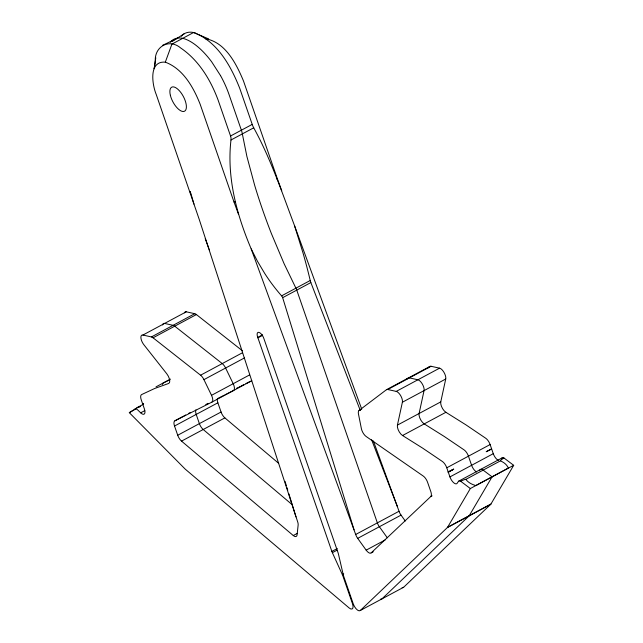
<?xml version="1.0" encoding="UTF-8"?>
<svg xmlns="http://www.w3.org/2000/svg" width="643" height="643" viewBox="0 0 643 643"><rect width="100%" height="100%" fill="white"/><g stroke="black" fill="none" stroke-linecap="round" stroke-linejoin="round"><path stroke-width="0.96" d="M155.437 62.524C153.412 47.333 168.651 37.76 180.707 48C198.791 60.249 210.623 79.917 218.106 100.067L230.548 136.003A10.103 9.123 26.9 0 1 230.974 139.997C226.649 177.388 236.68 214.714 251.18 248.889L355.683 534.486A6.816 2.934 61.8 0 0 357.693 538.36L366.164 550.143A6.816 2.934 61.8 0 0 371.196 552.867L373.229 551.782M155.791 57.782L154.159 68.745L155.333 61.238M453.677 469.165L447.97 472.01L448.316 472.259L453.677 469.165L448.251 472.075L446.772 467.791A6.816 2.934 61.8 0 0 442.464 461.537L422.564 448.075L402.55 435.52A6.816 2.934 61.8 0 1 397.422 425.111L402.381 402.245A6.816 2.934 61.8 0 0 400.742 395.791A6.816 2.934 61.8 0 0 396.225 391.402L387.713 389.505A6.816 2.934 61.8 0 0 386.443 389.722L359.059 410.459A6.816 2.934 61.8 0 0 358.472 414.02L361.39 428.672A6.816 2.934 61.8 0 0 366.148 436.493L423.263 476.061A6.816 2.934 61.8 0 1 427.603 482.338L430.794 491.549A6.816 2.934 61.8 0 1 430.746 496.565L371.196 552.867M498.59 460.476A6.816 2.934 61.8 0 1 493.277 453.677L491.67 449.023L486.18 451.74L491.606 448.838L490.119 444.562A6.816 2.934 61.8 0 0 485.811 438.309L465.91 424.838L445.896 412.292A6.816 2.934 61.8 0 1 440.768 401.883L445.728 379.008A6.816 2.934 61.8 0 0 444.088 372.554A6.816 2.934 61.8 0 0 439.571 368.166L431.059 366.277A6.816 2.934 61.8 0 0 429.797 366.494L386.443 389.722M183.006 416.447L174.88 420.803A6.816 2.934 61.8 0 0 174.526 426.028L177.717 435.247A6.816 2.934 61.8 0 0 181.535 441.122L293.272 535.531A6.816 2.934 61.8 0 0 297.106 534.783L298.135 525.106A6.816 2.934 61.8 0 0 297.58 521.561L199.234 219.424L156.249 94.521C152.11 84.514 148.509 60.715 165.315 62.162L171.914 44.126L193.591 32.512C217.342 41.353 230.95 66.052 239.775 88.445L252.225 124.388A10.103 2.966 76.7 0 0 253.72 127.804C270.791 158.877 282.06 192.603 294.526 225.653L361.543 408.635M190.071 192.201L190.376 191.606L190.593 192.394M277.045 179.333L277.342 178.738L243.52 81.058C236.383 63.89 225.404 42.004 205.278 38.709M138.687 406.77L129.315 412.669L184.903 468.811A6.816 2.934 61.8 0 0 185.473 469.342L349.221 608.021A6.816 2.934 61.8 0 0 352.501 603.737L342.864 575.903A6.816 2.934 61.8 0 0 342.357 574.641L332.375 552.683A6.816 2.934 61.8 0 1 331.868 551.421L257.763 337.398A5.964 2.572 61.8 0 1 258.872 332.351A5.964 2.572 61.8 0 1 263.96 338.781L338.081 552.803A6.816 2.934 61.8 0 1 338.435 554.033L343.266 574.842A6.816 2.934 61.8 0 0 343.619 576.072L353.256 603.898A6.816 2.934 61.8 0 0 360.305 610.488L447.327 527.598A6.816 2.934 61.8 0 0 447.6 527.26L470.338 488.543L508.308 468.088A22.425 13.792 -6.3 0 0 500.415 460.862L465.878 479.365A1.35 0.836 -8.2 0 0 465.178 479.405A5.144 3.223 -8.2 0 0 464.776 479.501L460.565 481.173A6.816 2.934 61.8 0 0 458.346 481.519L457.189 483.247A6.816 2.934 61.8 0 1 453.653 482.7A6.816 2.934 61.8 0 1 449.931 476.913L448.316 472.259M492.072 476.833L469.269 515.638A6.816 2.934 61.8 0 1 469.004 515.983L381.974 598.874A6.816 2.934 61.8 0 1 380.455 599.155M360.305 610.488L403.651 587.26L490.673 504.369A6.816 2.934 61.8 0 0 490.947 504.024L513.685 465.315L503.911 457.937A6.816 2.934 61.8 0 0 501.693 458.29L501.331 458.829M479.517 470.66L480.024 469.904A6.816 2.934 61.8 0 1 483.142 470.113L492.04 476.809M181.334 36.249C185.055 31.459 192.418 31.017 197.361 34.111M406.408 379.402L408.12 378.108A6.816 2.934 61.8 0 1 409.39 377.891L417.894 379.788A6.816 2.934 61.8 0 1 422.411 384.176A6.816 2.934 61.8 0 1 424.05 390.631L419.099 413.497A6.816 2.934 61.8 0 0 424.227 423.906L444.233 436.452L464.133 449.923A6.816 2.934 61.8 0 1 468.45 456.176L471.6 465.291A6.816 2.934 61.8 0 0 476.672 471.986M426.944 368.648L429.797 366.494M503.911 457.937L500.768 460.203A5.144 3.094 -4.6 0 0 500.551 460.412A1.35 0.812 -4.8 0 0 500.294 460.838M172.139 41.522L184.187 33.749M143.646 403.788L142.722 404.093L141.243 399.817A6.816 2.934 61.8 0 1 141.581 394.593L154.69 388.476L168.627 383.477A6.816 2.934 61.8 0 0 166.802 373.808L143.863 344.728A6.816 2.934 61.8 0 1 140.93 337.985A6.816 2.934 61.8 0 1 142.907 335.043L186.261 311.807L194.765 313.704A6.816 2.934 61.8 0 1 196.404 314.564L242.435 350.797M143.453 403.892L142.786 404.278L144.394 408.932A6.816 2.934 61.8 0 1 144.402 413.899A6.816 2.934 61.8 0 1 140.68 412.822L138.036 410.258A6.816 2.934 61.8 0 0 135.183 408.779M129.315 412.669L131.622 411.335M131.952 411.142L133.27 410.379M133.937 410.001L134.596 409.623A22.425 0.796 -29.2 0 1 138.952 406.633L143.268 404.318M230.548 136.003L252.225 124.388M230.982 139.997L253.712 127.812M142.907 335.043L151.418 336.932L194.765 313.704M151.418 336.932A6.816 2.934 61.8 0 1 153.058 337.8L196.404 314.564M251.18 248.889L257.473 261.291L264.635 273.307A177.814 161.98 29.4 0 0 281.586 295.852L310.231 280.493A177.814 53.626 75.2 0 0 302.957 252.771L294.526 225.653M156.024 386.853L170.475 379.105M257.763 337.398L262.505 334.858M257.923 337.84L262.666 335.292M138.663 407.445L140.688 406.36M153.058 337.8L200.576 375.199L242.572 352.694M140.68 412.822L144.739 410.652M200.576 375.199A6.816 2.934 61.8 0 1 203.935 379.635L244.573 357.862M174.88 420.803L211.836 402.156A6.816 2.934 61.8 0 0 211.523 395.332L249.452 374.998M183.689 416.085L185.714 414.992M188.431 413.537L190.457 412.452M211.836 402.156L251.791 380.736M174.526 426.028L217.873 402.799A6.816 2.934 61.8 0 1 217.342 399.078M177.717 435.247L221.063 412.01L217.873 402.799M181.535 441.122L224.881 417.886L278.66 463.322M387.713 389.505L431.059 366.277M359.059 410.459L361.768 409.004M396.225 391.402L439.571 368.166M402.381 402.245L445.728 379.008M397.422 425.111L440.768 401.883M402.55 435.52L445.896 412.292M293.272 535.531L297.339 533.352M446.772 467.791L490.119 444.562M449.931 476.913L493.277 453.677M355.683 534.486L399.038 511.257L373.39 440.977M458.692 481.165L502.038 457.929M430.746 496.565L432.096 495.841M331.868 551.421L337.286 548.519M357.693 538.36L401.047 515.123L405.275 521.015M332.375 552.683L337.117 550.143M366.164 550.143L385.125 539.983M342.357 574.641L343.716 573.918M447.6 527.26L490.947 504.024M447.327 527.598L490.673 504.369M513.685 465.315L475.812 485.545A22.425 13.792 -6.3 0 1 465.878 479.365M236.704 388.243L238.248 387.472M239.011 387.078L240.554 386.306M241.326 385.913L243.633 384.747M245.939 383.582L250.561 381.259M205.792 404.527L208.099 403.362M217.342 398.7L224.27 395.204M225.042 394.81L233.505 390.542A6.816 2.934 61.8 0 0 233.2 383.71L225.605 368.021A6.816 2.934 61.8 0 0 222.245 363.584L174.735 326.186A6.816 2.934 61.8 0 0 173.088 325.318L164.584 323.429A6.816 2.934 61.8 0 0 162.623 324.988M162.518 45.364L177.781 38.058M169.704 379.78L163.25 382.979A6.816 2.934 61.8 0 0 162.374 384.506M165.315 62.162C183.191 68.857 193.511 87.408 200.174 104.295L233.996 201.966L235.434 201.629M198.301 34.513L208.662 38.926M460.565 481.173L470.338 488.543M291.898 504.442L203.212 429.5A6.816 2.934 61.8 0 1 199.386 423.633L196.203 414.413A6.816 2.934 61.8 0 1 195.914 409.864M387.303 537.789L379.37 526.738A6.816 2.934 61.8 0 1 377.361 522.872L296.761 290.122A6.816 2.934 61.8 0 0 295.917 288.16L284.142 263.799L271.37 233.513A316.235 136.308 61.8 0 1 254.66 185.288L246.896 156.45L242.347 133.905A13.624 5.875 61.8 0 0 241.382 130.199L228.94 94.256A54.406 23.453 61.8 0 0 220.581 75.689M220.581 75.689L211.635 61.776A56.745 24.458 61.8 0 0 182.765 38.347A56.745 24.458 61.8 0 0 170.25 42.366M203.935 379.635L211.523 395.332M360.313 410.555L310.858 282.566L282.663 297.677L354.068 529.824M371.582 439.708L397.422 506.588M209.128 249.187L209.409 249.926M208.846 248.447L205.23 238.666M277.342 178.738L281.747 190.762M233.996 201.966L238.4 213.998M285.034 481.35L286.4 485.795M286.947 487.571L287.767 490.239M288.86 493.792L295.965 516.892M193.961 204.112L190.81 193.181M224.881 417.886A6.816 2.934 61.8 0 1 221.063 412.01M184.437 312.836A6.816 2.934 61.8 0 1 186.261 311.807M403.651 587.26A6.816 2.934 61.8 0 1 402.132 587.533M401.047 515.123A6.816 2.934 61.8 0 1 399.038 511.257M310.858 282.566A4.935 1.487 75.2 0 1 310.231 280.493M281.61 295.836A4.935 4.493 29.4 0 1 282.671 297.677M170.355 95.268A13.624 5.875 61.8 0 0 184.428 111.263A13.624 5.875 61.8 0 0 179.614 91.017A13.624 5.875 61.8 0 0 170.355 95.268"/></g></svg>
